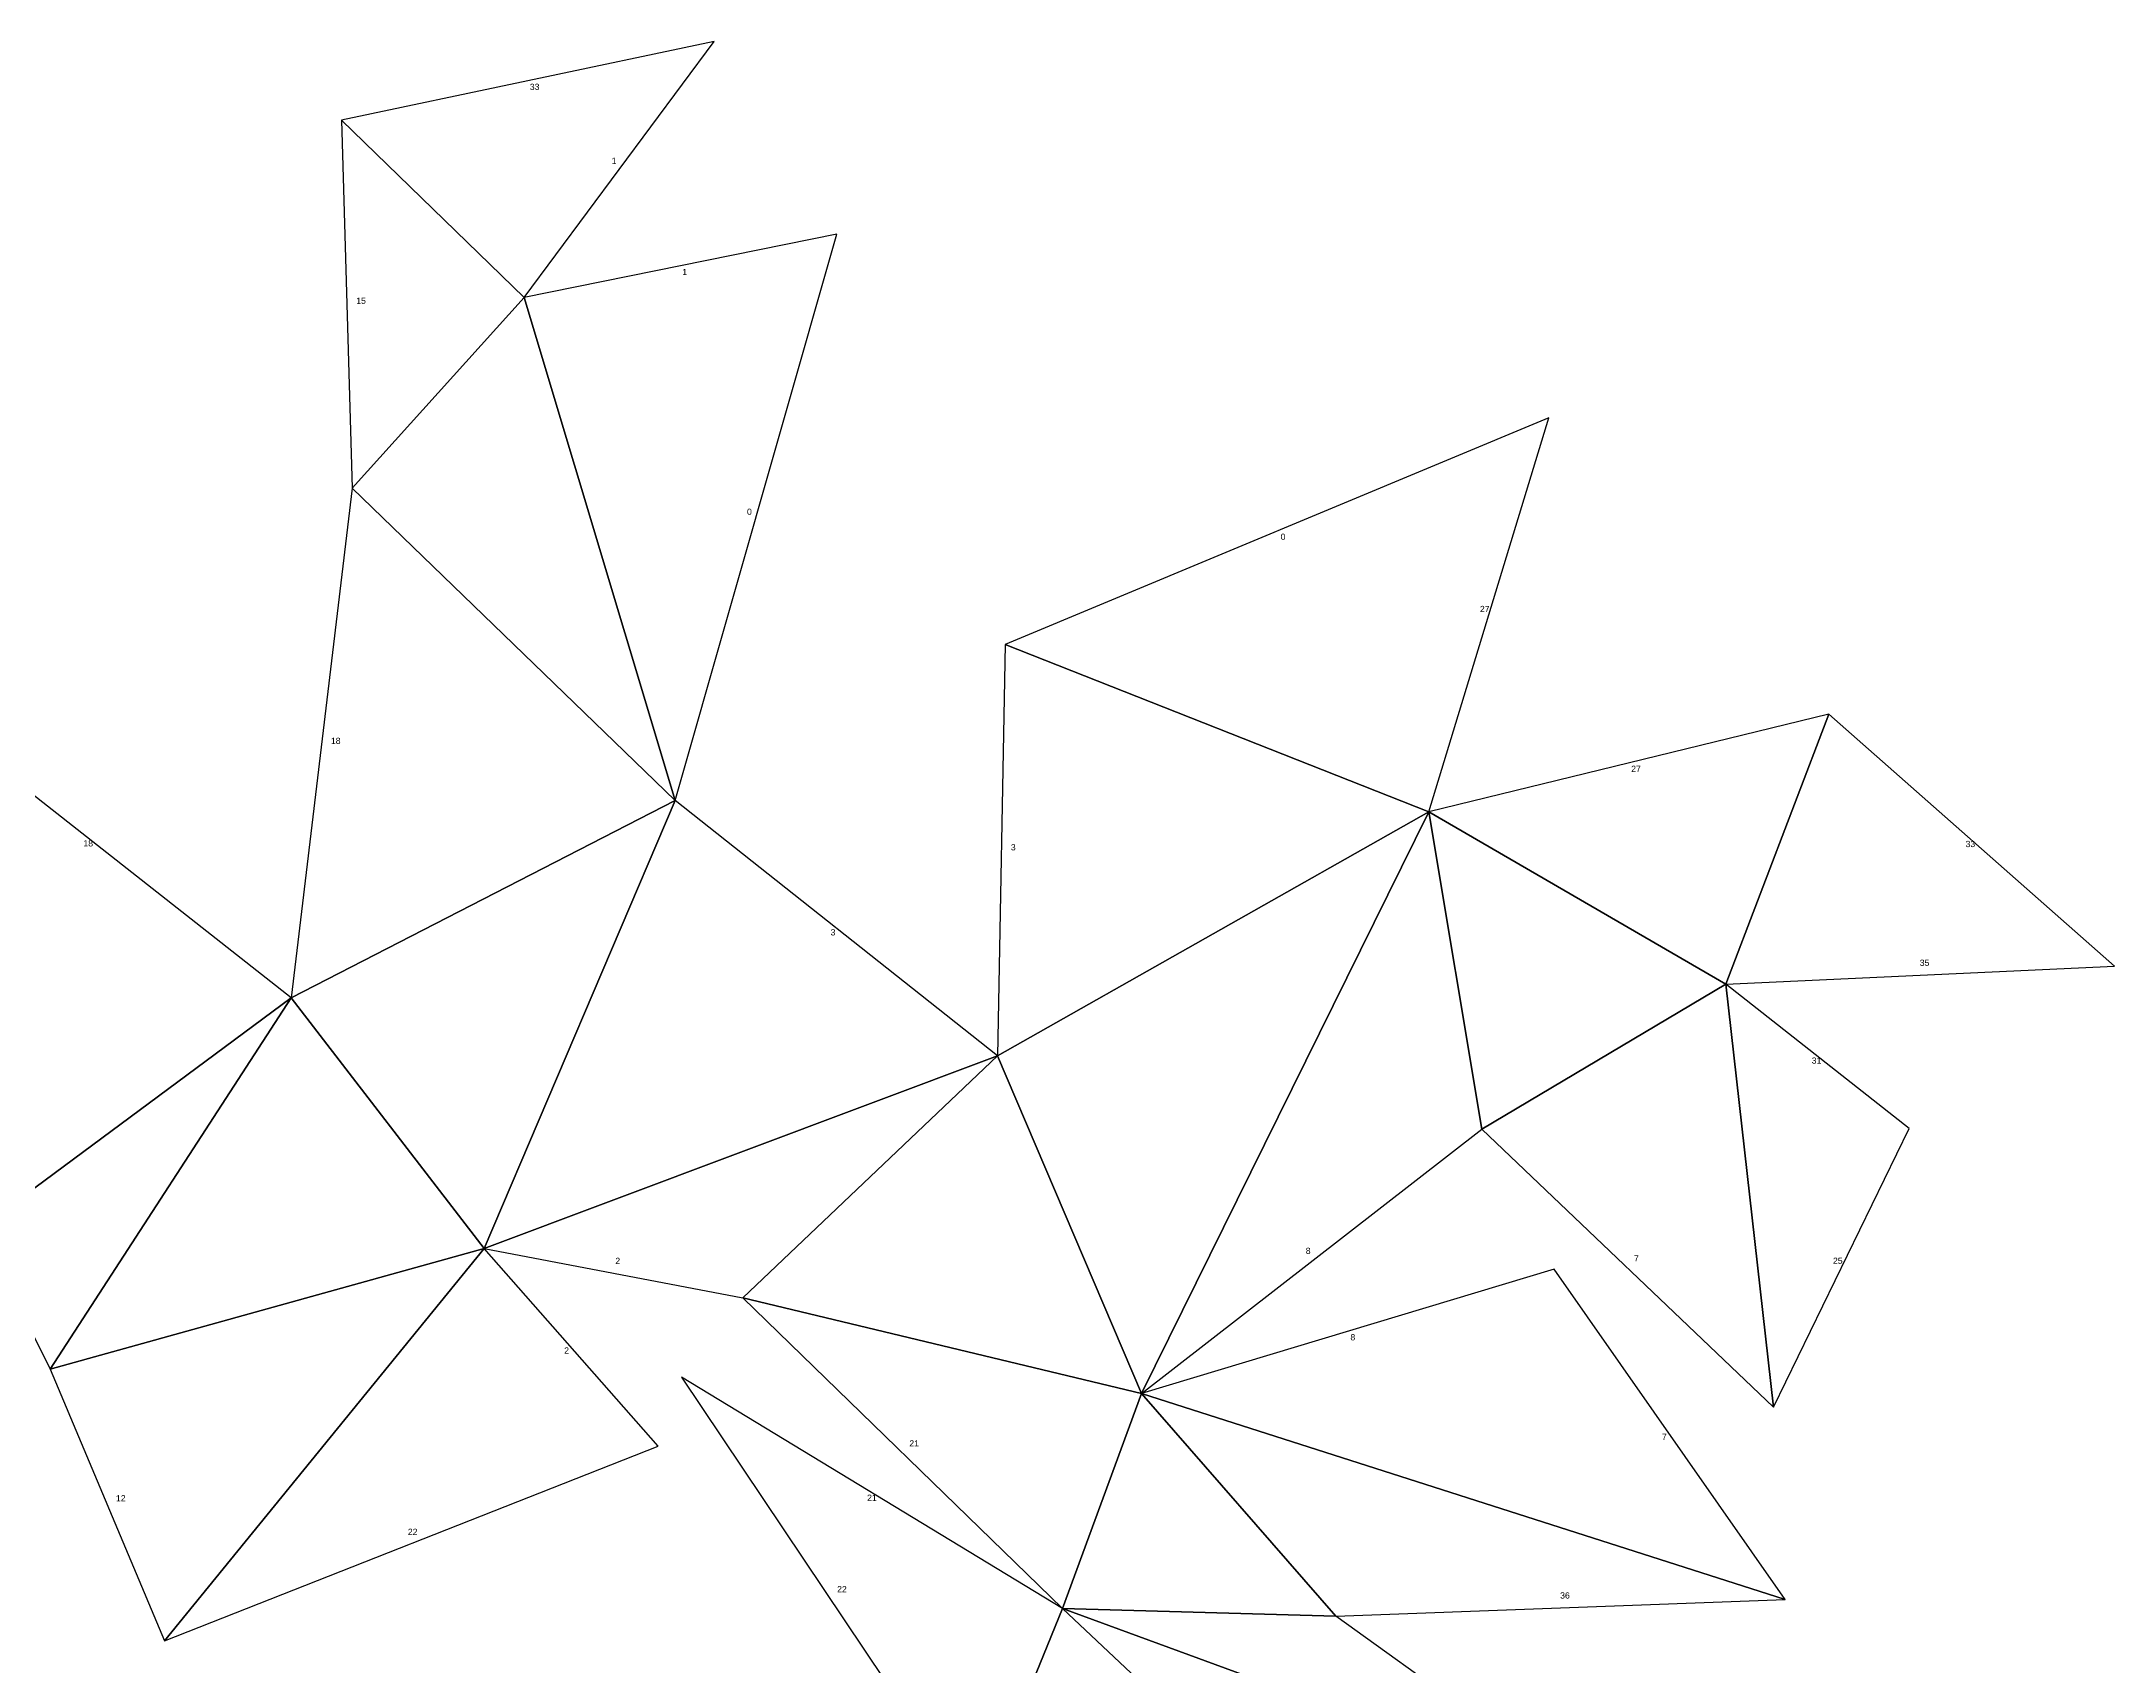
# Model space of a CAD drawing. Extents: x -418 to 220, y -276 to 134.
# Drawn here: x -112.7 to 220.1, y -126.8 to 134.3 of the extents above; entities that cross this region are included whole.
import ezdxf

# ---------------------------------------------------------------- set-up
doc = ezdxf.new("R2010")
doc.units = 0
doc.styles.get("Standard").update_dxf_attribs({"font": 'arial.ttf'})

msp = doc.modelspace()

# ---------------------------------------------------------------- linework, layer by layer
at = {"color": 0}
for p, q in [((-4.72, 134.27), (-64.56, 121.61)), ((-35.26, 93.13), (-4.72, 134.27)), ((-64.56, 121.61), (-62.84, 62.52)), ((14.96, 103.28), (-35.26, 93.13)), ((-10.99, 12.35), (14.96, 103.28)), ((129.28, 73.78), (42.02, 37.37)), ((110.04, 10.53), (129.28, 73.78)), ((-62.84, 62.52), (-72.67, -19.35)), ((42.02, 37.37), (40.79, -28.7)), ((-72.67, -19.35), (-137.49, 31.61)), ((174.27, 26.21), (110.04, 10.53)), ((220.12, -14.27), (174.27, 26.21)), ((40.79, -28.7), (-10.99, 12.35)), ((157.7, -17.2), (220.12, -14.27)), ((187.15, -40.36), (157.7, -17.2)), ((63.86, -82.94), (118.51, -40.47)), ((118.51, -40.47), (165.37, -85.15)), ((165.37, -85.15), (187.15, -40.36)), ((-122.64, -56.44), (-111.33, -79)), ((-41.65, -59.65), (-0.11, -67.55)), ((-13.72, -91.4), (-41.65, -59.65)), ((130.13, -62.98), (63.86, -82.94)), ((167.23, -116.05), (130.13, -62.98)), ((-0.11, -67.55), (51.21, -117.47)), ((-111.33, -79), (-93, -122.69)), ((51.21, -117.47), (-10, -80.33)), ((-10, -80.33), (37.52, -151.09)), ((-93, -122.69), (-13.72, -91.4)), ((95.08, -118.7), (167.23, -116.05)), ((137.27, -149.02), (95.08, -118.7))]:
    msp.add_line(p, q, dxfattribs=at)
at = {"color": 1}
for p, q in [((-35.26, 93.13), (-64.56, 121.61)), ((-64.56, 121.61), (-35.26, 93.13)), ((-62.84, 62.52), (-35.26, 93.13)), ((-35.26, 93.13), (-62.84, 62.52)), ((-35.26, 93.13), (-10.99, 12.35)), ((-10.99, 12.35), (-35.26, 93.13)), ((-10.99, 12.35), (-62.84, 62.52)), ((-62.84, 62.52), (-10.99, 12.35)), ((42.02, 37.37), (110.04, 10.53)), ((110.04, 10.53), (42.02, 37.37)), ((174.27, 26.21), (157.7, -17.2)), ((157.7, -17.2), (174.27, 26.21)), ((-10.99, 12.35), (-72.67, -19.35)), ((-72.67, -19.35), (-10.99, 12.35)), ((-41.65, -59.65), (-10.99, 12.35)), ((-10.99, 12.35), (-41.65, -59.65)), ((110.04, 10.53), (40.79, -28.7)), ((40.79, -28.7), (110.04, 10.53)), ((110.04, 10.53), (63.86, -82.94)), ((63.86, -82.94), (110.04, 10.53)), ((118.51, -40.47), (110.04, 10.53)), ((110.04, 10.53), (157.7, -17.2)), ((157.7, -17.2), (110.04, 10.53)), ((110.04, 10.53), (118.51, -40.47)), ((-122.64, -56.44), (-72.67, -19.35)), ((-72.67, -19.35), (-122.64, -56.44)), ((-72.67, -19.35), (-111.33, -79)), ((-111.33, -79), (-72.67, -19.35)), ((-72.67, -19.35), (-41.65, -59.65)), ((-41.65, -59.65), (-72.67, -19.35)), ((157.7, -17.2), (118.51, -40.47)), ((118.51, -40.47), (157.7, -17.2)), ((165.37, -85.15), (157.7, -17.2)), ((157.7, -17.2), (165.37, -85.15)), ((40.79, -28.7), (-41.65, -59.65)), ((-41.65, -59.65), (40.79, -28.7)), ((-0.11, -67.55), (40.79, -28.7)), ((40.79, -28.7), (-0.11, -67.55)), ((63.86, -82.94), (40.79, -28.7)), ((40.79, -28.7), (63.86, -82.94)), ((-111.33, -79), (-41.65, -59.65)), ((-41.65, -59.65), (-111.33, -79)), ((-41.65, -59.65), (-93, -122.69)), ((-93, -122.69), (-41.65, -59.65)), ((-0.11, -67.55), (63.86, -82.94)), ((63.86, -82.94), (-0.11, -67.55)), ((63.86, -82.94), (51.21, -117.47)), ((51.21, -117.47), (63.86, -82.94)), ((95.08, -118.7), (63.86, -82.94)), ((63.86, -82.94), (167.23, -116.05)), ((167.23, -116.05), (63.86, -82.94)), ((63.86, -82.94), (95.08, -118.7)), ((37.52, -151.09), (51.21, -117.47)), ((51.21, -117.47), (37.52, -151.09)), ((51.21, -117.47), (95.08, -118.7)), ((137.27, -149.02), (51.21, -117.47)), ((51.21, -117.47), (91.75, -155.64)), ((91.75, -155.64), (51.21, -117.47)), ((95.08, -118.7), (51.21, -117.47)), ((51.21, -117.47), (137.27, -149.02))]:
    msp.add_line(p, q, dxfattribs=at)

# ---------------------------------------------------------------- texts
for s, p in [('33', (-34.33, 126.47)), ('1', (-21.19, 114.59)), ('1', (-9.85, 96.73)), ('15', (-62.2, 92.11)), ('0', (0.54, 58.22)), ('0', (86.23, 54.19)), ('27', (118.22, 42.59)), ('18', (-66.27, 21.41)), ('27', (142.51, 16.91)), ('18', (-106.01, 4.95)), ('3', (42.91, 4.31)), ('33', (196.2, 4.84)), ('3', (13.97, -9.35)), ('35', (188.84, -14.24)), ('31', (171.5, -29.96)), ('8', (90.26, -60.52)), ('2', (-20.6, -62.13)), ('7', (142.97, -61.72)), ('25', (174.91, -62.1)), ('2', (-28.81, -76.52)), ('8', (97.43, -74.4)), ('7', (147.45, -90.38)), ('21', (26.6, -91.44)), ('12', (-100.78, -100.26)), ('21', (19.83, -100.18)), ('22', (-53.91, -105.65)), ('22', (15.01, -114.87)), ('36', (131.1, -115.87))]:
    msp.add_text(s, height=1).set_placement(p)

doc.saveas('drawing.dxf')
